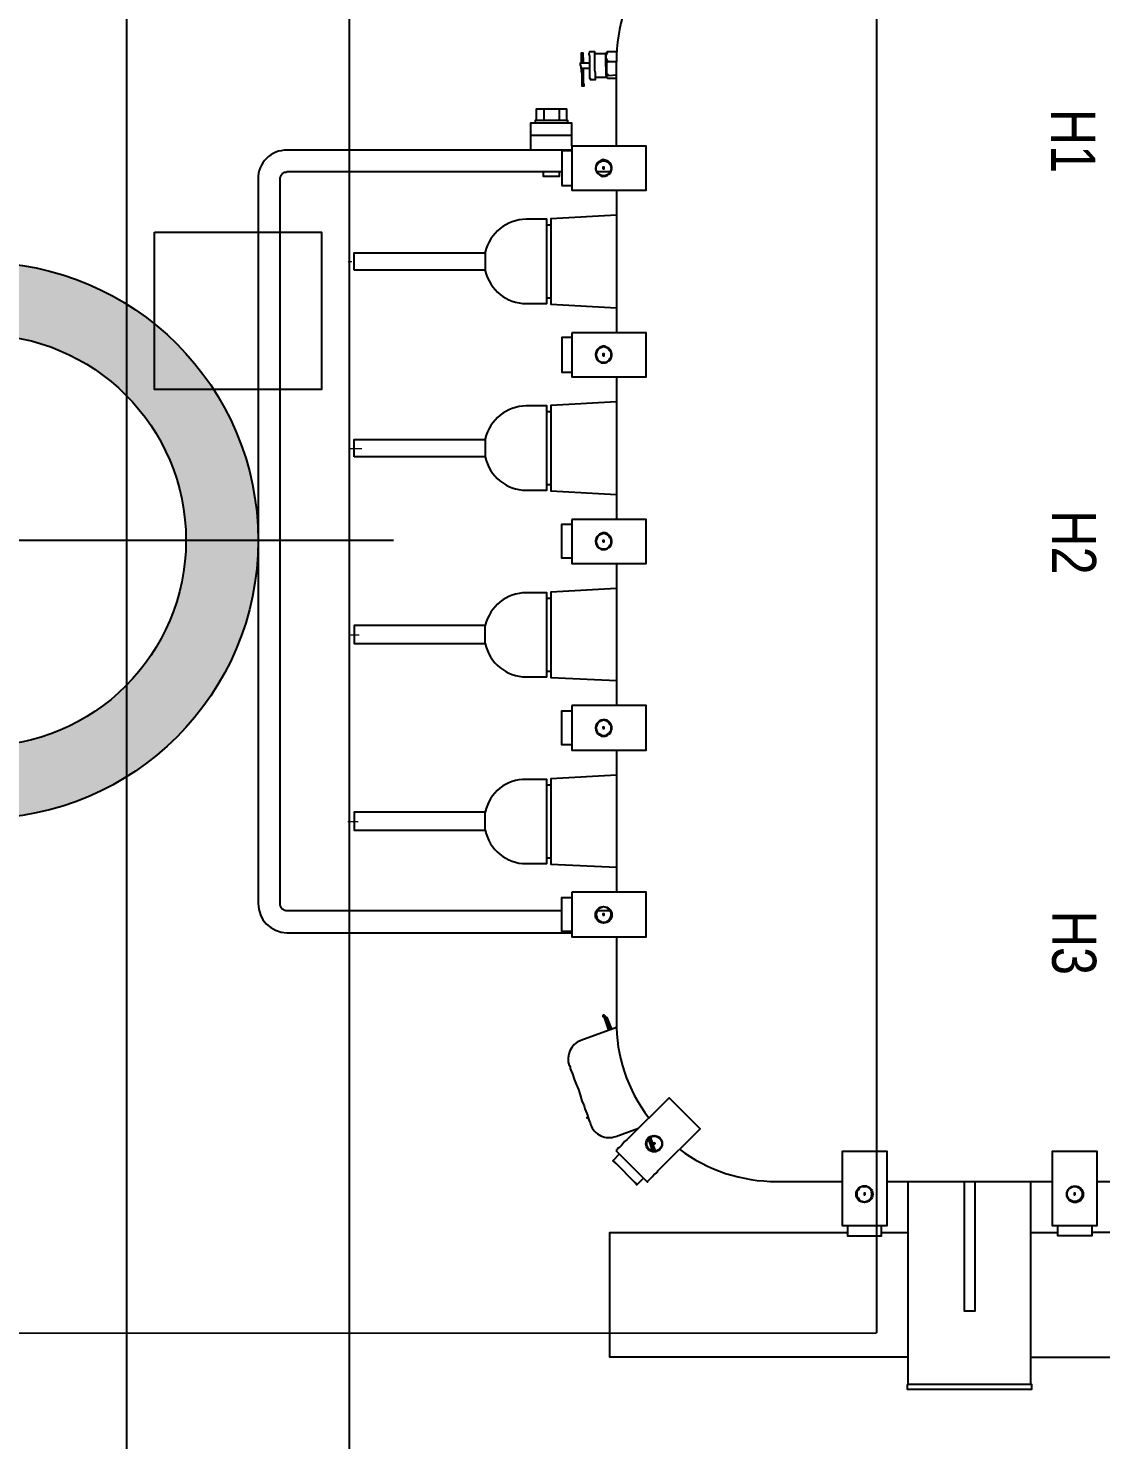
# Model space of a CAD drawing. Header units: metres. Extents: x 18203 to 41586, y 7179 to 24742.
# Drawn here: x 26050 to 26828, y 11983 to 13007 of the extents above; entities that cross this region are included whole.
import ezdxf

# ---------------------------------------------------------------- set-up
doc = ezdxf.new("R2010")
doc.units = ezdxf.units.M
doc.header["$LTSCALE"] = 50
doc.header["$MEASUREMENT"] = 0
doc.layers.get('0').update_dxf_attribs({"linetype": 'CONTINUOUS'})
doc.layers.add('PDF4_Geometry', color=7, linetype='CONTINUOUS')
doc.layers.add('PDF4_Text', color=7, linetype='CONTINUOUS')
doc.styles.add('PDF Arial Narrow', font='ARIALN.TTF')

# ---------------------------------------------------------------- blocks, each defined once
blk = doc.blocks.new('POSTE_CIRCULAR_CONCRETO')
h = blk.add_hatch(color=253)
h.dxf.hatch_style = 1
edge = h.paths.add_edge_path(flags=17)
edge.add_arc((0, 0), 149.4, 0, 360)
edge = h.paths.add_edge_path()
edge.add_arc((0, 0), 201.8, 0, 360)
at = {"color": 8, "linetype": 'Continuous', "ltscale": 0.3}
for p in [(647.8, 577.9), (-647.1, -577.9)]:
    blk.add_line(p, (652.9, -572.1), dxfattribs=at)
at = {"color": 8, "linetype": 'Continuous', "ltscale": 0.3, "flags": 128}
blk.add_lwpolyline([(300, 1.3), (-300, -1.3)], dxfattribs=at)
at = {"color": 3, "linetype": 'Continuous'}
for radius in [201.8, 149.4]:
    blk.add_circle((0, 0), radius, dxfattribs=at)

msp = doc.modelspace()

# ---------------------------------------------------------------- linework, layer by layer
at = {"color": 1}
msp.add_lwpolyline([(26121.598, 13823.01), (26283.08, 13822.724), (26283.08, 11449.707), (26121.598, 11449.993)], close=True, dxfattribs=at)
at = {"color": 3}
msp.add_lwpolyline([(26141.69, 12859.133), (26262.988, 12859.133), (26262.988, 12744.851), (26141.69, 12744.851)], close=True, dxfattribs=at)
at = {"layer": 'PDF4_Geometry', "lineweight": 25}
for points in [[(26453.048, 12981.725), (26453.048, 12983.848), (26453.048, 12985.122), (26452.624, 12986.82), (26452.624, 12987.669), (26452.624, 12988.518), (26452.624, 12988.943), (26451.35, 12988.943), (26451.35, 12988.518), (26451.35, 12987.669), (26451.35, 12986.82), (26451.35, 12985.122), (26451.35, 12983.423), (26451.35, 12981.725), (26450.501, 12981.725), (26450.501, 12981.3), (26450.501, 12980.876), (26450.501, 12980.451), (26450.925, 12979.602), (26450.925, 12978.753), (26450.925, 12978.328), (26450.925, 12977.904), (26451.35, 12977.904), (26451.35, 12975.781), (26451.775, 12974.083), (26451.775, 12971.96), (26451.775, 12970.261), (26451.775, 12968.563), (26451.775, 12967.289), (26451.775, 12966.016), (26451.775, 12965.166), (26453.473, 12965.166), (26453.473, 12965.591), (26453.473, 12966.016), (26453.048, 12967.289), (26453.048, 12968.563), (26453.048, 12970.261), (26453.048, 12971.96), (26453.048, 12974.083), (26453.048, 12975.781), (26453.048, 12977.904)], [(26476.825, 12989.792), (26470.88, 12989.792), (26470.456, 12989.792), (26470.031, 12989.792), (26469.607, 12989.367), (26469.182, 12988.943), (26469.182, 12988.518), (26469.182, 12988.094)], [(26457.294, 12981.725), (26453.048, 12981.725), (26451.35, 12981.725)], [(26451.35, 12977.904), (26453.048, 12977.904), (26457.294, 12977.904)], [(26476.825, 12921.435), (26476.825, 12982.574), (26471.305, 12982.574), (26470.88, 12982.574), (26470.456, 12982.574), (26470.031, 12982.15), (26469.607, 12981.3), (26469.607, 12980.027), (26469.607, 12978.753), (26469.607, 12976.63), (26469.607, 12974.932), (26470.031, 12974.083), (26470.456, 12973.233), (26470.88, 12973.233), (26471.305, 12972.809), (26476.825, 12973.233)], [(26471.305, 12972.809), (26470.88, 12972.809), (26470.456, 12972.809), (26470.031, 12972.809), (26469.607, 12972.384), (26469.607, 12971.535), (26470.031, 12971.111), (26470.456, 12970.686), (26470.88, 12970.686), (26471.305, 12970.686), (26476.825, 12970.686)], [(26469.607, 12971.96), (26469.607, 12971.535), (26469.607, 12971.111)], [(26424.177, 12948.183), (26418.658, 12948.183), (26418.658, 12940.116)], [(26435.216, 12948.183), (26424.177, 12948.183), (26424.177, 12940.116)], [(26440.736, 12940.116), (26440.736, 12948.183), (26435.216, 12948.183), (26435.216, 12940.116)], [(26444.557, 12921.435), (26444.557, 12889.592), (26445.406, 12889.592), (26446.255, 12889.592), (26447.953, 12889.592), (26449.227, 12889.592), (26451.35, 12889.592), (26453.473, 12889.592), (26455.596, 12889.592), (26498.478, 12889.592), (26498.478, 12921.435), (26455.596, 12921.435), (26453.473, 12921.435), (26451.35, 12921.435), (26449.227, 12921.435), (26447.953, 12921.435), (26446.255, 12921.435), (26445.406, 12921.435), (26444.557, 12921.435), (26444.557, 12927.804), (26444.557, 12929.077), (26444.557, 12932.474), (26444.557, 12933.748), (26444.557, 12934.597), (26444.557, 12935.446), (26444.557, 12936.295), (26444.557, 12937.144), (26444.557, 12937.569), (26444.557, 12937.993), (26414.412, 12937.993), (26414.412, 12937.569), (26414.412, 12937.144), (26414.412, 12936.295), (26414.412, 12935.446), (26414.412, 12934.597), (26414.412, 12933.748), (26414.412, 12932.474), (26414.412, 12929.077), (26414.412, 12927.804), (26414.412, 12918.463)], [(26441.585, 12937.993), (26441.585, 12940.116), (26441.16, 12940.116), (26439.886, 12940.116), (26439.037, 12940.116), (26437.339, 12940.116), (26435.641, 12940.116), (26433.942, 12940.116), (26431.819, 12940.116), (26429.697, 12940.116), (26427.574, 12940.116), (26425.451, 12940.116), (26423.752, 12940.116), (26422.054, 12940.116), (26420.356, 12940.116), (26419.082, 12940.116), (26418.233, 12940.116), (26417.808, 12940.116), (26417.808, 12937.993)], [(26444.557, 12929.077), (26414.412, 12929.077)], [(26444.557, 12918.038), (26437.339, 12918.038), (26437.339, 12917.614), (26437.339, 12917.189), (26437.339, 12916.765), (26437.339, 12916.34), (26437.339, 12915.915), (26437.339, 12915.066), (26437.339, 12914.642), (26437.339, 12896.385), (26437.339, 12895.96), (26437.339, 12895.111), (26437.339, 12894.687), (26437.339, 12894.262), (26437.339, 12893.837), (26437.339, 12893.413), (26437.339, 12892.988), (26444.557, 12892.988)], [(26437.339, 12902.754), (26237.788, 12902.754), (26236.939, 12902.329), (26235.665, 12902.329), (26234.816, 12901.904), (26234.391, 12901.055), (26233.542, 12900.206), (26233.117, 12899.357), (26232.693, 12898.508), (26232.693, 12897.659), (26232.693, 12372.032), (26232.693, 12370.758), (26233.117, 12369.909), (26233.542, 12369.06), (26234.391, 12368.211), (26234.816, 12367.786), (26235.665, 12367.362), (26236.939, 12366.937), (26237.788, 12366.937), (26437.339, 12366.937)], [(26423.752, 12902.754), (26423.752, 12899.782), (26424.177, 12899.782), (26425.451, 12899.782), (26426.3, 12899.782), (26427.998, 12899.782), (26429.272, 12899.782), (26430.97, 12899.782), (26432.244, 12899.782), (26433.518, 12899.782), (26434.367, 12899.782), (26435.216, 12899.782), (26435.641, 12899.782), (26435.641, 12902.754)], [(26472.154, 12902.754), (26462.814, 12902.754)], [(26476.825, 12889.592), (26476.825, 12785.995)], [(26429.272, 12864.117), (26426.3, 12864.117)], [(26476.825, 12871.335), (26429.272, 12868.787), (26429.272, 12867.938), (26429.272, 12867.089), (26429.272, 12866.24), (26429.272, 12864.542), (26429.272, 12862.843), (26429.272, 12860.72), (26429.272, 12858.173), (26429.272, 12855.626), (26429.272, 12852.653), (26429.272, 12849.681), (26429.272, 12846.709), (26429.272, 12843.737), (26429.272, 12840.341), (26429.272, 12836.944), (26429.272, 12833.548), (26429.272, 12830.575), (26429.272, 12827.179), (26429.272, 12824.207), (26429.272, 12821.235), (26429.272, 12818.687), (26429.272, 12816.14), (26429.272, 12814.017), (26429.272, 12811.894), (26429.272, 12810.196), (26429.272, 12808.922), (26429.272, 12808.073), (26429.272, 12807.224), (26429.272, 12806.799), (26476.825, 12804.252)], [(26426.3, 12811.47), (26429.272, 12811.47)], [(26444.557, 12782.598), (26437.339, 12782.598), (26437.339, 12782.174), (26437.339, 12781.749), (26437.339, 12781.325), (26437.339, 12780.9), (26437.339, 12780.475), (26437.339, 12779.626), (26437.339, 12779.202), (26437.339, 12761.369), (26437.339, 12760.52), (26437.339, 12759.671), (26437.339, 12759.247), (26437.339, 12758.822), (26437.339, 12758.397), (26437.339, 12757.973), (26437.339, 12757.548), (26444.557, 12757.548)], [(26476.825, 12754.152), (26476.825, 12650.555)], [(26476.825, 12735.895), (26429.272, 12733.347), (26429.272, 12732.498), (26429.272, 12731.649), (26429.272, 12730.8), (26429.272, 12729.102), (26429.272, 12727.403), (26429.272, 12725.28), (26429.272, 12722.733), (26429.272, 12720.185), (26429.272, 12717.638), (26429.272, 12714.666), (26429.272, 12711.269), (26429.272, 12708.297), (26429.272, 12704.901), (26429.272, 12701.504), (26429.272, 12698.107), (26429.272, 12695.135), (26429.272, 12691.739), (26429.272, 12688.767), (26429.272, 12685.795), (26429.272, 12683.247), (26429.272, 12680.7), (26429.272, 12678.577), (26429.272, 12676.454), (26429.272, 12674.756), (26429.272, 12673.482), (26429.272, 12672.633), (26429.272, 12671.784), (26429.272, 12671.359), (26476.825, 12668.812)], [(26429.272, 12728.677), (26426.3, 12728.677)], [(26381.719, 12695.985), (26381.719, 12695.985)], [(26426.3, 12676.029), (26429.272, 12676.029)], [(26444.557, 12622.533), (26437.339, 12622.533), (26437.339, 12622.957), (26437.339, 12623.382), (26437.339, 12623.806), (26437.339, 12624.656), (26437.339, 12625.08), (26437.339, 12625.929), (26437.339, 12643.762), (26437.339, 12644.186), (26437.339, 12645.035), (26437.339, 12645.46), (26437.339, 12645.884), (26437.339, 12646.309), (26437.339, 12646.734), (26437.339, 12647.158), (26444.557, 12647.158)], [(26476.825, 12618.712), (26476.825, 12515.539)], [(26476.825, 12600.455), (26429.272, 12597.907), (26429.272, 12597.483), (26429.272, 12597.058), (26429.272, 12595.784), (26429.272, 12594.511), (26429.272, 12592.812), (26429.272, 12590.689), (26429.272, 12588.567), (26429.272, 12586.019), (26429.272, 12583.472), (26429.272, 12580.5), (26429.272, 12577.528), (26429.272, 12574.555), (26429.272, 12571.159), (26429.272, 12567.762), (26429.272, 12564.366), (26429.272, 12561.394), (26429.272, 12557.997), (26429.272, 12555.025), (26429.272, 12552.053), (26429.272, 12549.081), (26429.272, 12546.533), (26429.272, 12544.411), (26429.272, 12542.288), (26429.272, 12540.165), (26429.272, 12538.891), (26429.272, 12537.617), (26429.272, 12536.768), (26429.272, 12536.344), (26429.272, 12535.919), (26476.825, 12533.796)], [(26429.272, 12593.237), (26426.3, 12593.237)], [(26381.719, 12573.706), (26381.719, 12573.706)], [(26381.719, 12560.544), (26381.719, 12560.544)], [(26426.3, 12540.589), (26429.272, 12540.589)], [(26444.557, 12487.093), (26437.339, 12487.093), (26437.339, 12487.517), (26437.339, 12487.942), (26437.339, 12488.366), (26437.339, 12489.215), (26437.339, 12489.64), (26437.339, 12490.489), (26437.339, 12508.321), (26437.339, 12508.746), (26437.339, 12509.595), (26437.339, 12510.02), (26437.339, 12510.869), (26437.339, 12511.293), (26437.339, 12511.718), (26444.557, 12511.718)], [(26476.825, 12483.271), (26476.825, 12380.099)], [(26476.825, 12465.015), (26429.272, 12462.467), (26429.272, 12462.043), (26429.272, 12461.618), (26429.272, 12460.344), (26429.272, 12459.07), (26429.272, 12457.372), (26429.272, 12455.674), (26429.272, 12453.126), (26429.272, 12450.579), (26429.272, 12448.031), (26429.272, 12445.059), (26429.272, 12442.087), (26429.272, 12439.115), (26429.272, 12435.719), (26429.272, 12432.322), (26429.272, 12429.35), (26429.272, 12425.953), (26429.272, 12422.557), (26429.272, 12419.585), (26429.272, 12416.613), (26429.272, 12413.641), (26429.272, 12411.093), (26429.272, 12408.97), (26429.272, 12406.847), (26429.272, 12404.725), (26429.272, 12403.451), (26429.272, 12402.177), (26429.272, 12401.328), (26429.272, 12400.903), (26429.272, 12400.479), (26476.825, 12398.356)], [(26429.272, 12457.797), (26426.3, 12457.797)], [(26381.719, 12438.266), (26381.719, 12438.266)], [(26381.719, 12425.104), (26381.719, 12425.104)], [(26426.3, 12405.149), (26429.272, 12405.149)], [(26444.557, 12351.652), (26437.339, 12351.652), (26437.339, 12352.077), (26437.339, 12352.502), (26437.339, 12352.926), (26437.339, 12353.775), (26437.339, 12354.2), (26437.339, 12355.049), (26437.339, 12372.881), (26437.339, 12373.731), (26437.339, 12374.155), (26437.339, 12374.58), (26437.339, 12375.429), (26437.339, 12375.853), (26437.339, 12376.278), (26444.557, 12376.278)], [(26462.814, 12366.937), (26472.154, 12366.937)], [(26467.908, 12290.513), (26468.333, 12290.513), (26472.154, 12280.324)], [(26471.305, 12279.899), (26467.908, 12290.089)], [(26473.428, 12280.748), (26470.031, 12289.24), (26468.758, 12288.815)], [(26503.148, 12192.436), (26500.176, 12201.352)], [(26503.998, 12192.436), (26500.601, 12201.777)], [(26505.271, 12192.436), (26501.45, 12202.626)], [(26478.947, 12190.313), (26474.277, 12185.218), (26474.702, 12185.218), (26474.702, 12184.794), (26475.126, 12184.794), (26475.551, 12184.369), (26475.975, 12183.944), (26476.4, 12183.52), (26476.825, 12183.095), (26489.562, 12170.358), (26489.986, 12169.933), (26490.411, 12169.509), (26490.836, 12169.084), (26491.26, 12168.66), (26491.26, 12168.235), (26491.685, 12168.235), (26491.685, 12167.811), (26496.78, 12172.906)], [(26672.979, 12170.358), (26793.135, 12170.358)], [(26688.264, 12170.358), (26688.264, 12023.03)], [(26729.023, 12170.358), (26729.023, 12117.286), (26729.023, 12116.437), (26729.023, 12115.588), (26729.023, 12114.738), (26729.023, 12113.465), (26729.023, 12112.616), (26729.023, 12111.766), (26729.023, 12110.917), (26729.023, 12110.068), (26729.023, 12078.225), (26729.023, 12077.376), (26729.023, 12076.951), (26729.023, 12076.527), (26737.09, 12076.527), (26737.09, 12076.951), (26737.09, 12077.376), (26737.09, 12078.225), (26737.09, 12110.068), (26737.09, 12110.917), (26737.09, 12111.766), (26737.09, 12112.616), (26737.09, 12113.465), (26737.09, 12114.738), (26737.09, 12115.588), (26737.09, 12116.437), (26737.09, 12117.286), (26737.09, 12170.358)], [(26777.425, 12023.03), (26777.425, 12170.358)], [(26644.533, 12138.09), (26644.533, 12130.872), (26644.957, 12130.872), (26645.382, 12130.872), (26645.806, 12130.872), (26646.655, 12130.872), (26647.08, 12130.872), (26647.929, 12130.872), (26665.761, 12130.872), (26666.186, 12130.872), (26667.035, 12130.872), (26667.46, 12130.872), (26668.309, 12130.872), (26668.733, 12130.872), (26669.158, 12130.872), (26669.158, 12138.09)], [(26821.581, 12138.09), (26821.581, 12130.872), (26821.157, 12130.872), (26820.732, 12130.872), (26820.307, 12130.872), (26819.458, 12130.872), (26819.034, 12130.872), (26818.185, 12130.872), (26800.352, 12130.872), (26799.928, 12130.872), (26799.079, 12130.872), (26798.654, 12130.872), (26797.805, 12130.872), (26797.38, 12130.872), (26796.956, 12130.872), (26796.956, 12138.09)], [(26688.264, 12042.985), (26472.154, 12042.985), (26472.154, 12133.42), (26644.533, 12133.42)], [(26669.158, 12133.42), (26688.264, 12133.42)], [(26777.425, 12042.985), (26993.96, 12042.985), (26993.96, 12133.42), (26821.581, 12133.42)], [(26777.425, 12133.42), (26796.956, 12133.42)]]:
    msp.add_lwpolyline(points, dxfattribs=at)
for points in [[(26456.869, 12988.943), (26456.869, 12988.518), (26456.869, 12988.094), (26457.294, 12986.82), (26457.294, 12985.546), (26457.294, 12984.272), (26457.294, 12982.574), (26457.294, 12980.876), (26457.294, 12978.753), (26457.294, 12977.055), (26457.294, 12975.356), (26457.294, 12974.083), (26457.294, 12972.809), (26457.294, 12971.96), (26457.294, 12971.111), (26457.294, 12970.686), (26457.719, 12970.686), (26457.719, 12970.261), (26457.719, 12969.837), (26458.143, 12969.837), (26458.568, 12969.837), (26461.54, 12969.837), (26461.54, 12970.261), (26461.54, 12970.686), (26461.54, 12971.96), (26461.54, 12973.233), (26461.54, 12974.507), (26461.115, 12976.205), (26461.115, 12978.328), (26461.115, 12980.027), (26461.115, 12982.15), (26461.115, 12983.848), (26461.115, 12985.546), (26461.115, 12986.82), (26461.115, 12988.094), (26461.115, 12988.943), (26461.115, 12989.792), (26458.143, 12989.792), (26457.719, 12989.792), (26457.294, 12989.792), (26457.294, 12989.367)], [(26461.54, 12905.301), (26461.964, 12904.027), (26462.389, 12902.754), (26463.238, 12901.48), (26464.512, 12900.631), (26465.786, 12899.782), (26467.059, 12899.357), (26468.758, 12899.782), (26470.031, 12900.206), (26471.305, 12901.055), (26472.579, 12901.904), (26473.003, 12903.178), (26473.428, 12904.876), (26473.428, 12906.15), (26473.003, 12907.849), (26472.579, 12909.122), (26471.305, 12909.971), (26470.031, 12910.821), (26468.758, 12911.245), (26467.059, 12911.67), (26465.786, 12911.245), (26464.512, 12910.396), (26463.238, 12909.547), (26462.389, 12908.273), (26461.964, 12906.999)], [(26467.059, 12904.876), (26467.908, 12904.876), (26467.908, 12906.15), (26467.059, 12906.15)], [(26286.614, 12831.425), (26286.614, 12844.162), (26381.719, 12844.162), (26381.719, 12831.425)], [(26444.557, 12785.995), (26444.557, 12754.152), (26445.406, 12754.152), (26446.255, 12754.152), (26447.953, 12754.152), (26449.227, 12754.152), (26451.35, 12754.152), (26453.473, 12754.152), (26455.596, 12754.152), (26498.478, 12754.152), (26498.478, 12785.995), (26455.596, 12785.995), (26453.473, 12785.995), (26451.35, 12785.995), (26449.227, 12785.995), (26447.953, 12785.995), (26446.255, 12785.995), (26445.406, 12785.995)], [(26461.54, 12770.286), (26461.964, 12768.587), (26462.389, 12767.313), (26463.238, 12766.04), (26464.512, 12765.191), (26465.786, 12764.341), (26467.059, 12763.917), (26468.758, 12764.341), (26470.031, 12764.766), (26471.305, 12765.615), (26472.579, 12766.464), (26473.003, 12767.738), (26473.428, 12769.436), (26473.428, 12770.71), (26473.003, 12772.408), (26472.579, 12773.682), (26471.305, 12774.956), (26470.031, 12775.38), (26468.758, 12776.23), (26467.059, 12776.23), (26465.786, 12775.805), (26464.512, 12775.38), (26463.238, 12774.107), (26462.389, 12772.833), (26461.964, 12771.559)], [(26467.484, 12775.805), (26466.21, 12775.38), (26464.936, 12774.956), (26463.663, 12774.107), (26462.814, 12772.833), (26462.389, 12771.559), (26461.964, 12770.286), (26462.389, 12768.587), (26462.814, 12767.313), (26463.663, 12766.04), (26464.936, 12765.191), (26466.21, 12764.766), (26467.484, 12764.766), (26469.182, 12764.766), (26470.456, 12765.191), (26471.305, 12766.04), (26472.154, 12767.313), (26473.003, 12768.587), (26473.003, 12770.286), (26473.003, 12771.559), (26472.154, 12772.833), (26471.305, 12774.107), (26470.456, 12774.956), (26469.182, 12775.38)], [(26467.059, 12769.436), (26467.908, 12769.436), (26467.908, 12770.71), (26467.059, 12770.71)], [(26286.614, 12695.985), (26286.614, 12708.722), (26381.719, 12708.722), (26381.719, 12695.985)], [(26444.557, 12650.555), (26444.557, 12618.712), (26445.406, 12618.712), (26446.255, 12618.712), (26447.953, 12618.712), (26449.227, 12618.712), (26451.35, 12618.712), (26453.473, 12618.712), (26455.596, 12618.712), (26498.478, 12618.712), (26498.478, 12650.555), (26455.596, 12650.555), (26453.473, 12650.555), (26451.35, 12650.555), (26449.227, 12650.555), (26447.953, 12650.555), (26446.255, 12650.555), (26445.406, 12650.555)], [(26461.54, 12634.845), (26461.964, 12633.147), (26462.389, 12631.873), (26463.238, 12630.6), (26464.512, 12629.751), (26465.786, 12628.901), (26467.059, 12628.901), (26468.758, 12628.901), (26470.031, 12629.326), (26471.305, 12630.175), (26472.579, 12631.024), (26473.003, 12632.298), (26473.428, 12633.996), (26473.428, 12635.27), (26473.003, 12636.968), (26472.579, 12638.242), (26471.305, 12639.516), (26470.031, 12640.365), (26468.758, 12640.79), (26467.059, 12640.79), (26465.786, 12640.365), (26464.512, 12639.94), (26463.238, 12638.667), (26462.389, 12637.817), (26461.964, 12636.119)], [(26467.484, 12640.365), (26466.21, 12639.94), (26464.936, 12639.516), (26463.663, 12638.667), (26462.814, 12637.393), (26462.389, 12636.119), (26461.964, 12634.845), (26462.389, 12633.147), (26462.814, 12631.873), (26463.663, 12630.6), (26464.936, 12629.751), (26466.21, 12629.326), (26467.484, 12629.326), (26469.182, 12629.326), (26470.456, 12629.751), (26471.305, 12630.6), (26472.154, 12631.873), (26473.003, 12633.147), (26473.003, 12634.845), (26473.003, 12636.119), (26472.154, 12637.393), (26471.305, 12638.667), (26470.456, 12639.516), (26469.182, 12639.94)], [(26467.059, 12634.421), (26467.908, 12634.421), (26467.908, 12635.27), (26467.059, 12635.27)], [(26381.719, 12560.544), (26381.719, 12573.706), (26286.614, 12573.706), (26286.614, 12560.544)], [(26444.557, 12515.539), (26444.557, 12483.271), (26445.406, 12483.271), (26446.255, 12483.271), (26447.953, 12483.271), (26449.227, 12483.271), (26451.35, 12483.271), (26453.473, 12483.271), (26455.596, 12483.271), (26498.478, 12483.271), (26498.478, 12515.539), (26455.596, 12515.539), (26453.473, 12515.539), (26451.35, 12515.539), (26449.227, 12515.539), (26447.953, 12515.539), (26446.255, 12515.539), (26445.406, 12515.539)], [(26461.54, 12499.405), (26461.964, 12497.707), (26462.389, 12496.433), (26463.238, 12495.16), (26464.512, 12494.31), (26465.786, 12493.461), (26467.059, 12493.461), (26468.758, 12493.461), (26470.031, 12493.886), (26471.305, 12494.735), (26472.579, 12495.584), (26473.003, 12497.282), (26473.428, 12498.556), (26473.428, 12500.254), (26473.003, 12501.528), (26472.579, 12502.802), (26471.305, 12504.076), (26470.031, 12504.925), (26468.758, 12505.349), (26467.059, 12505.349), (26465.786, 12504.925), (26464.512, 12504.5), (26463.238, 12503.227), (26462.389, 12502.377), (26461.964, 12500.679)], [(26467.484, 12504.925), (26466.21, 12504.5), (26464.936, 12504.076), (26463.663, 12503.227), (26462.814, 12501.953), (26462.389, 12500.679), (26461.964, 12499.405), (26462.389, 12497.707), (26462.814, 12496.433), (26463.663, 12495.584), (26464.936, 12494.735), (26466.21, 12493.886), (26467.484, 12493.886), (26469.182, 12493.886), (26470.456, 12494.735), (26471.305, 12495.584), (26472.154, 12496.433), (26473.003, 12497.707), (26473.003, 12499.405), (26473.003, 12500.679), (26472.154, 12501.953), (26471.305, 12503.227), (26470.456, 12504.076), (26469.182, 12504.5)], [(26467.059, 12498.981), (26467.908, 12498.981), (26467.908, 12499.83), (26467.059, 12499.83)], [(26381.719, 12425.104), (26381.719, 12438.266), (26286.614, 12438.266), (26286.614, 12425.104)], [(26444.557, 12380.099), (26444.557, 12347.831), (26445.406, 12347.831), (26446.255, 12347.831), (26447.953, 12347.831), (26449.227, 12347.831), (26451.35, 12347.831), (26453.473, 12347.831), (26455.596, 12347.831), (26498.478, 12347.831), (26498.478, 12380.099), (26455.596, 12380.099), (26453.473, 12380.099), (26451.35, 12380.099), (26449.227, 12380.099), (26447.953, 12380.099), (26446.255, 12380.099), (26445.406, 12380.099)], [(26467.484, 12369.485), (26466.21, 12369.06), (26464.936, 12368.636), (26463.663, 12367.786), (26462.814, 12366.513), (26462.389, 12365.239), (26461.964, 12363.965), (26462.389, 12362.691), (26462.814, 12360.993), (26463.663, 12360.144), (26464.936, 12359.295), (26466.21, 12358.446), (26467.484, 12358.446), (26469.182, 12358.446), (26470.456, 12359.295), (26471.305, 12360.144), (26472.154, 12360.993), (26473.003, 12362.691), (26473.003, 12363.965), (26473.003, 12365.239), (26472.154, 12366.513), (26471.305, 12367.786), (26470.456, 12368.636), (26469.182, 12369.06)], [(26467.059, 12363.541), (26467.908, 12363.541), (26467.908, 12364.39), (26467.059, 12364.39)], [(26467.059, 12290.938), (26467.059, 12290.089), (26467.908, 12290.089), (26467.908, 12290.938)], [(26476.4, 12192.861), (26499.327, 12169.933), (26499.327, 12170.358), (26499.752, 12170.783), (26500.601, 12171.632), (26501.45, 12172.481), (26502.724, 12173.755), (26503.998, 12175.028), (26505.696, 12176.302), (26506.97, 12178), (26537.539, 12208.57), (26515.037, 12231.073), (26484.467, 12200.503), (26482.769, 12199.229), (26481.495, 12197.531), (26480.221, 12196.257), (26478.947, 12194.984), (26477.674, 12194.134), (26477.249, 12193.285), (26476.825, 12192.861)], [(26456.445, 12216.212), (26455.596, 12216.212), (26455.596, 12217.062), (26456.445, 12217.062)], [(26503.998, 12197.106), (26504.847, 12197.956), (26503.998, 12198.38), (26503.573, 12197.956)], [(26672.979, 12149.129), (26672.979, 12147.006), (26672.979, 12144.883), (26672.979, 12143.185), (26672.979, 12141.487), (26672.979, 12139.788), (26672.979, 12138.939), (26672.979, 12138.09), (26640.711, 12138.09), (26640.711, 12138.939), (26640.711, 12139.788), (26640.711, 12141.487), (26640.711, 12143.185), (26640.711, 12144.883), (26640.711, 12147.006), (26640.711, 12149.129), (26640.711, 12192.436), (26672.979, 12192.436)], [(26825.402, 12149.129), (26825.402, 12147.006), (26825.402, 12144.883), (26825.402, 12143.185), (26825.402, 12141.487), (26825.402, 12139.788), (26825.402, 12138.939), (26825.402, 12138.09), (26793.135, 12138.09), (26793.135, 12138.939), (26793.135, 12139.788), (26793.135, 12141.487), (26793.135, 12143.185), (26793.135, 12144.883), (26793.135, 12147.006), (26793.135, 12149.129), (26793.135, 12192.436), (26825.402, 12192.436)], [(26651.326, 12161.017), (26651.326, 12159.744), (26652.175, 12158.47), (26653.024, 12157.196), (26653.873, 12156.347), (26655.147, 12155.922), (26656.845, 12155.498), (26658.119, 12155.922), (26659.393, 12156.347), (26660.666, 12157.196), (26661.516, 12158.47), (26661.94, 12159.744), (26662.365, 12161.017), (26661.94, 12162.716), (26661.516, 12163.989), (26660.666, 12165.263), (26659.393, 12166.112), (26658.119, 12166.537), (26656.845, 12166.537), (26655.147, 12166.537), (26653.873, 12166.112), (26653.024, 12165.263), (26652.175, 12163.989), (26651.326, 12162.716)], [(26657.27, 12160.593), (26657.27, 12161.866), (26656.421, 12161.866), (26656.421, 12160.593)], [(26809.693, 12160.593), (26809.693, 12161.866), (26808.844, 12161.866), (26808.844, 12160.593)], [(26687.839, 12023.03), (26687.839, 12019.633), (26688.264, 12019.633), (26689.113, 12019.633), (26689.962, 12019.633), (26691.236, 12019.633), (26692.934, 12019.633), (26695.057, 12019.633), (26697.605, 12019.633), (26700.152, 12019.633), (26703.124, 12019.633), (26706.096, 12019.633), (26709.493, 12019.633), (26712.889, 12019.633), (26716.286, 12019.633), (26720.107, 12019.633), (26723.928, 12019.633), (26728.174, 12019.633), (26731.995, 12019.633), (26735.817, 12019.633), (26740.062, 12019.633), (26743.884, 12019.633), (26747.705, 12019.633), (26751.526, 12019.633), (26754.923, 12019.633), (26758.319, 12019.633), (26761.716, 12019.633), (26764.688, 12019.633), (26767.235, 12019.633), (26769.783, 12019.633), (26771.906, 12019.633), (26774.029, 12019.633), (26775.302, 12019.633), (26776.576, 12019.633), (26777.425, 12019.633), (26777.85, 12019.633), (26778.274, 12019.633), (26778.274, 12023.03), (26777.85, 12023.03), (26777.425, 12023.03), (26776.576, 12023.03), (26775.302, 12023.03), (26774.029, 12023.03), (26771.906, 12023.03), (26769.783, 12023.03), (26767.235, 12023.03), (26764.688, 12023.03), (26761.716, 12023.03), (26758.319, 12023.03), (26754.923, 12023.03), (26751.526, 12023.03), (26747.705, 12023.03), (26743.884, 12023.03), (26740.062, 12023.03), (26735.817, 12023.03), (26731.995, 12023.03), (26728.174, 12023.03), (26723.928, 12023.03), (26720.107, 12023.03), (26716.286, 12023.03), (26712.889, 12023.03), (26709.493, 12023.03), (26706.096, 12023.03), (26703.124, 12023.03), (26700.152, 12023.03), (26697.605, 12023.03), (26695.057, 12023.03), (26692.934, 12023.03), (26691.236, 12023.03), (26689.962, 12023.03), (26689.113, 12023.03), (26688.264, 12023.03)]]:
    msp.add_lwpolyline(points, close=True, dxfattribs=at)
for points in [[(26461.54, 12971.535), (26469.607, 12971.535, -0.02172887), (26469.182, 12988.518), (26461.115, 12988.518)], [(26444.557, 12918.463), (26237.788, 12918.463, 0.42857114), (26216.983, 12897.659), (26216.983, 12372.032, 0.41421327), (26237.788, 12350.803), (26444.557, 12350.803)], [(26381.719, 12831.425), (26381.719, 12831, 0.34844741), (26411.44, 12807.224), (26426.3, 12807.224), (26426.3, 12808.073), (26426.3, 12808.922), (26426.3, 12810.196), (26426.3, 12811.47), (26426.3, 12813.592), (26426.3, 12815.715), (26426.3, 12817.838), (26426.3, 12820.81), (26426.3, 12823.358), (26426.3, 12826.33), (26426.3, 12829.726), (26426.3, 12832.698), (26426.3, 12836.095), (26426.3, 12839.492), (26426.3, 12842.888), (26426.3, 12845.86), (26426.3, 12849.257), (26426.3, 12852.229), (26426.3, 12854.776), (26426.3, 12857.748), (26426.3, 12859.871), (26426.3, 12861.994), (26426.3, 12864.117), (26426.3, 12865.391), (26426.3, 12866.665), (26426.3, 12867.514), (26426.3, 12868.363), (26411.44, 12868.363, 0.34844718), (26381.719, 12844.587), (26381.719, 12844.162)], [(26381.719, 12695.985, 0.35464774), (26411.44, 12671.784), (26426.3, 12671.784), (26426.3, 12672.208), (26426.3, 12672.633), (26426.3, 12673.482), (26426.3, 12674.756), (26426.3, 12676.029), (26426.3, 12678.152), (26426.3, 12680.275), (26426.3, 12682.398), (26426.3, 12685.37), (26426.3, 12687.918), (26426.3, 12690.89), (26426.3, 12694.286), (26426.3, 12697.258), (26426.3, 12700.655), (26426.3, 12704.052), (26426.3, 12707.448), (26426.3, 12710.42), (26426.3, 12713.817), (26426.3, 12716.789), (26426.3, 12719.761), (26426.3, 12722.308), (26426.3, 12724.431), (26426.3, 12726.554), (26426.3, 12728.677), (26426.3, 12730.375), (26426.3, 12731.224), (26426.3, 12732.074), (26426.3, 12732.923), (26411.44, 12732.923, 0.34844685), (26381.719, 12709.146), (26381.719, 12708.722)], [(26381.719, 12560.544, 0.35464785), (26411.44, 12536.344), (26426.3, 12536.344), (26426.3, 12536.768), (26426.3, 12537.193), (26426.3, 12538.042), (26426.3, 12539.316), (26426.3, 12541.014), (26426.3, 12542.712), (26426.3, 12544.835), (26426.3, 12547.383), (26426.3, 12549.93), (26426.3, 12552.477), (26426.3, 12555.874), (26426.3, 12558.846), (26426.3, 12562.243), (26426.3, 12565.215), (26426.3, 12568.611), (26426.3, 12572.008), (26426.3, 12575.405), (26426.3, 12578.377), (26426.3, 12581.349), (26426.3, 12584.321), (26426.3, 12586.868), (26426.3, 12589.416), (26426.3, 12591.539), (26426.3, 12593.237), (26426.3, 12594.935), (26426.3, 12596.209), (26426.3, 12597.058), (26426.3, 12597.483), (26411.44, 12597.483, 0.34844652), (26381.719, 12573.706)], [(26381.719, 12425.104, 0.35464653), (26411.44, 12400.903), (26426.3, 12400.903), (26426.3, 12401.328), (26426.3, 12401.753), (26426.3, 12402.602), (26426.3, 12403.875), (26426.3, 12405.574), (26426.3, 12407.272), (26426.3, 12409.395), (26426.3, 12411.942), (26426.3, 12414.49), (26426.3, 12417.462), (26426.3, 12420.434), (26426.3, 12423.406), (26426.3, 12426.803), (26426.3, 12429.775), (26426.3, 12433.171), (26426.3, 12436.568), (26426.3, 12439.965), (26426.3, 12442.937), (26426.3, 12445.909), (26426.3, 12448.881), (26426.3, 12451.428), (26426.3, 12453.976), (26426.3, 12456.098), (26426.3, 12457.797), (26426.3, 12459.495), (26426.3, 12460.769), (26426.3, 12461.618), (26426.3, 12462.043), (26411.44, 12462.043, 0.3658693), (26381.719, 12438.266)], [(26476.825, 12347.831), (26476.825, 12286.692, 0.16763736), (26500.176, 12216.637)], [(26476.825, 12282.022), (26450.925, 12272.681, 0.38848534), (26442.434, 12254.424), (26442.858, 12254.424), (26443.283, 12253.151), (26443.283, 12252.301), (26443.708, 12251.028), (26444.981, 12248.48), (26446.255, 12244.659), (26447.529, 12240.838), (26449.227, 12237.017), (26450.501, 12233.195), (26451.775, 12228.95), (26453.473, 12225.129), (26453.897, 12223.006), (26454.747, 12221.307), (26456.02, 12217.911), (26456.445, 12217.062)], [(26456.445, 12216.637), (26456.869, 12214.939), (26457.719, 12212.816), (26458.143, 12211.967), (26458.143, 12211.542, 0.42559147), (26476.4, 12203.05), (26492.959, 12208.995)], [(26825.402, 12170.358), (26872.955, 12170.358, 0.20717908), (26958.295, 12207.296)], [(26522.679, 12193.71, 0.16476269), (26593.159, 12170.358), (26640.711, 12170.358)]]:
    msp.add_lwpolyline(points, format="xyb", dxfattribs=at)
at = {"layer": 'PDF4_Geometry', "lineweight": 18}
for points in [[(26284.836, 12837.596), (26282.259, 12837.596)], [(26282.624, 12702.199), (26292.032, 12702.199)], [(26282.93, 12566.802), (26290.276, 12566.802)], [(26282.024, 12431.406), (26289.564, 12431.406)]]:
    msp.add_lwpolyline(points, dxfattribs=at)
at = {"layer": 'PDF4_Geometry', "lineweight": 25}
for centre, radius in [((26467.552, 12905.39), 5.431), ((26467.518, 12363.759), 5.982), ((26504.122, 12197.706), 5.922), ((26504.316, 12197.743), 5.484), ((26656.704, 12161.159), 6.087), ((26809.475, 12161.052), 5.982), ((26809.218, 12161.241), 5.474)]:
    msp.add_circle(centre, radius, dxfattribs=at)
for centre, radius, start, end in [((26592.539, 12983.343), 115.717, 142.956364, 180.380956), ((26473.406, 12986.319), 4.294, 126.027373, 240.705548)]:
    msp.add_arc(centre, radius, start, end, dxfattribs=at)

# ---------------------------------------------------------------- block references
at = {"rotation": 359.7454235758895}
msp.add_blockref('POSTE_CIRCULAR_CONCRETO', (26015.172, 12635.397), dxfattribs=at)

# ---------------------------------------------------------------- texts
at = {"layer": 'PDF4_Text', "char_height": 31.9503, "attachment_point": 4, "rotation": 270, "style": 'PDF Arial Narrow'}
for s, insert in [('H1', (26808.153, 12948.559)), ('H2', (26808.778, 12657.319)), ('H3', (26808.688, 12366.838))]:
    msp.add_mtext(s, dxfattribs=dict(at, insert=insert))

doc.saveas('drawing.dxf')
